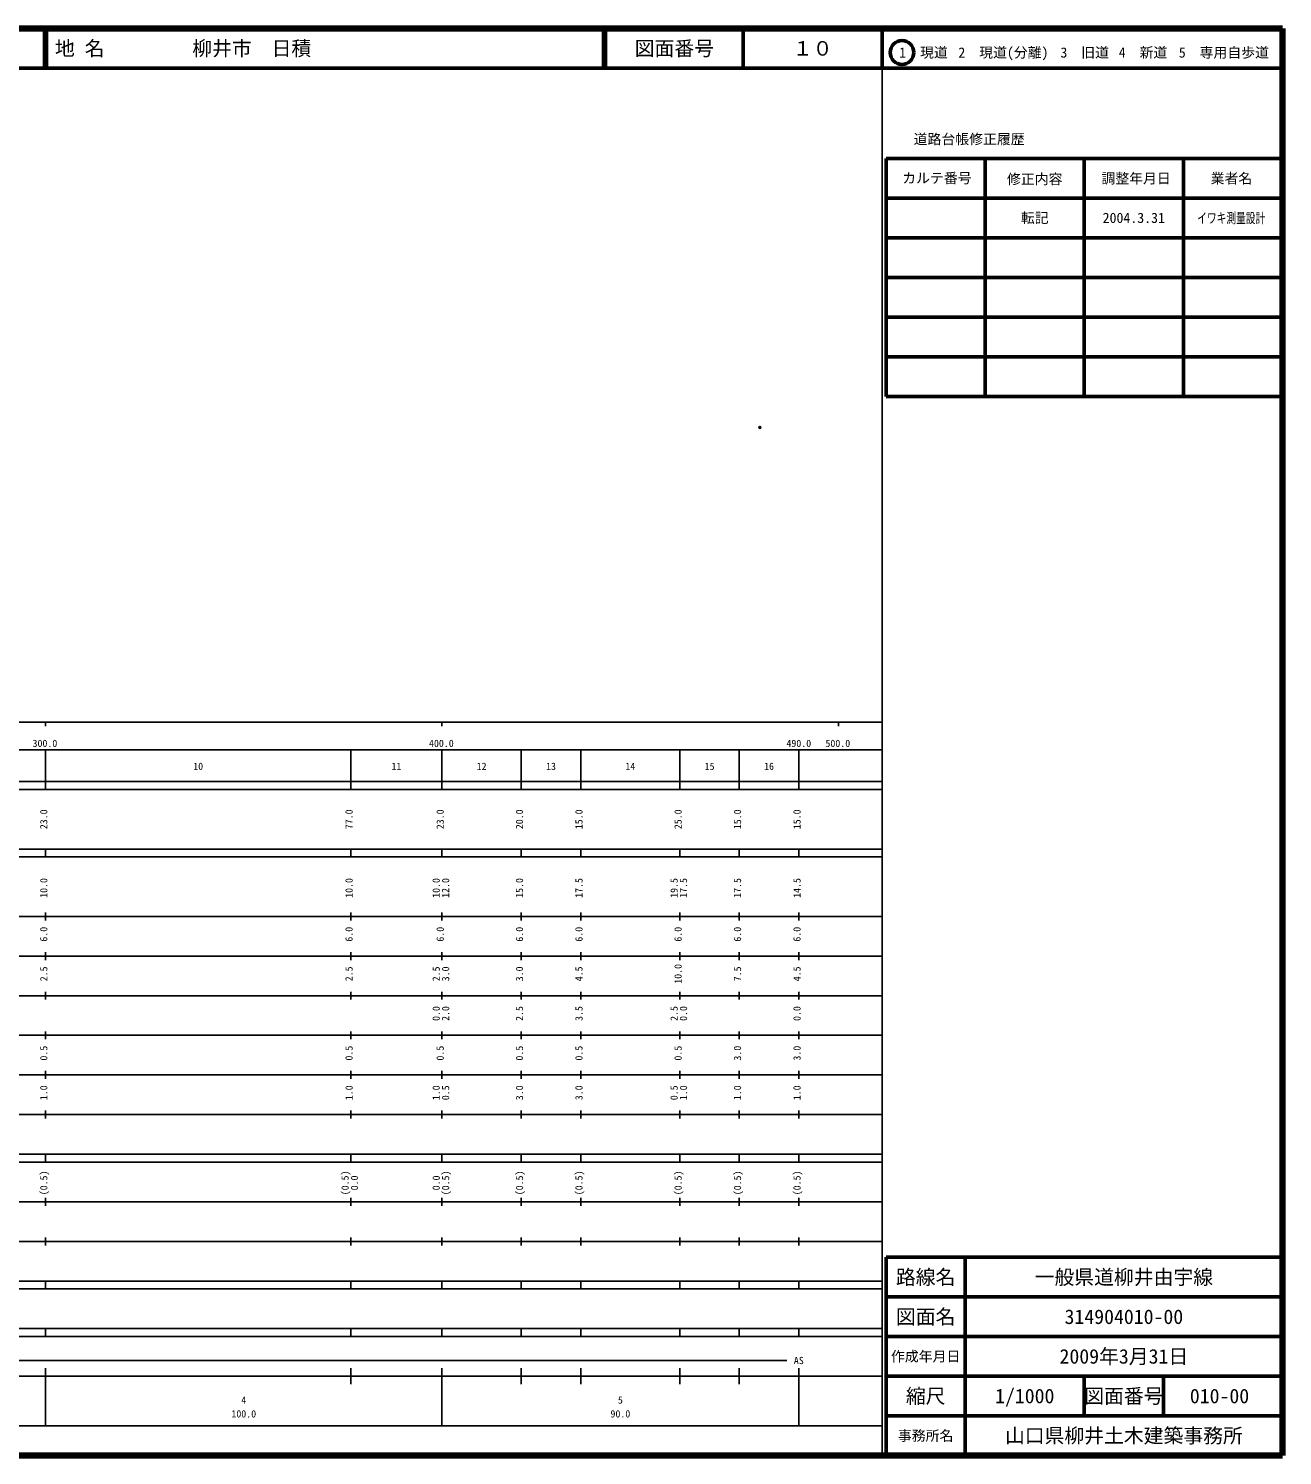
# Model space of a CAD drawing. Units: millimetres on the paper. Extents: x 40 to 680, y 20 to 380.
# Drawn here: x 363.7 to 680, y 20 to 380 of the extents above; entities that cross this region are included whole.
import ezdxf
from ezdxf.enums import TextEntityAlignment as Align

# ---------------------------------------------------------------- set-up
doc = ezdxf.new("R2010")
doc.units = ezdxf.units.MM
doc.header["$PDMODE"] = 32
doc.header["$PDSIZE"] = 0.5
doc.layers.add('M-OTRS', color=6, linetype='Continuous')
doc.layers.add('M-TTL-TXT', color=7, linetype='Continuous')
for name, color, linetype, lineweight in [('M-TTL', 2, 'Continuous', 140), ('M-TTL-BAND', 7, 'Continuous', 25), ('M-TTL-FRAM', 2, 'Continuous', 50), ('M-TTL-LINE', 7, 'Continuous', 50)]:
    doc.layers.add(name, color=color, linetype=linetype, lineweight=lineweight)
doc.styles.add('ＭＳ ゴシック', font='')
doc.styles.get('ＭＳ ゴシック').set_extended_font_data('MS Gothic')

msp = doc.modelspace()

# ---------------------------------------------------------------- linework, layer by layer
at = {"layer": 'M-OTRS'}
msp.add_point((548.197, 279.378), dxfattribs=at)
at = {"layer": 'M-TTL'}
for p, q in [((680, 380), (40, 380)), ((680, 20), (680, 380)), ((40, 20), (680, 20))]:
    msp.add_line(p, q, dxfattribs=at)
at = {"layer": 'M-TTL-BAND'}
for p, q in [((579, 20), (579, 370)), ((40, 205), (579, 205)), ((368, 205), (368, 204)), ((468, 205), (468, 204)), ((568, 205), (568, 204)), ((68, 198), (579, 198)), ((368, 188), (368, 198)), ((445, 188), (445, 198)), ((468, 188), (468, 198)), ((488, 188), (488, 198)), ((503, 188), (503, 198)), ((528, 188), (528, 198)), ((543, 188), (543, 198)), ((558, 188), (558, 198)), ((40, 190), (579, 190)), ((40, 188), (579, 188)), ((40, 173), (579, 173)), ((368, 171), (368, 173)), ((445, 171), (445, 173)), ((468, 171), (468, 173)), ((488, 171), (488, 173)), ((503, 171), (503, 173)), ((528, 171), (528, 173)), ((543, 171), (543, 173)), ((558, 171), (558, 173)), ((40, 171), (579, 171)), ((40, 156), (579, 156)), ((368, 155), (368, 157)), ((445, 155), (445, 157)), ((468, 155), (468, 157)), ((488, 155), (488, 157)), ((503, 155), (503, 157)), ((528, 155), (528, 157)), ((543, 155), (543, 157)), ((558, 155), (558, 157)), ((46, 146), (579, 146)), ((368, 145), (368, 147)), ((445, 145), (445, 147)), ((468, 145), (468, 147)), ((488, 145), (488, 147)), ((503, 145), (503, 147)), ((528, 145), (528, 147)), ((543, 145), (543, 147)), ((558, 145), (558, 147)), ((368, 135), (368, 137)), ((445, 135), (445, 137)), ((468, 135), (468, 137)), ((488, 135), (488, 137)), ((503, 135), (503, 137)), ((528, 135), (528, 137)), ((543, 135), (543, 137)), ((558, 135), (558, 137)), ((52, 136), (579, 136)), ((46, 126), (579, 126)), ((368, 125), (368, 127)), ((445, 125), (445, 127)), ((468, 125), (468, 127)), ((488, 125), (488, 127)), ((503, 125), (503, 127)), ((528, 125), (528, 127)), ((543, 125), (543, 127)), ((558, 125), (558, 127)), ((52, 116), (579, 116)), ((368, 115), (368, 117)), ((445, 115), (445, 117)), ((468, 115), (468, 117)), ((488, 115), (488, 117)), ((503, 115), (503, 117)), ((528, 115), (528, 117)), ((543, 115), (543, 117)), ((558, 115), (558, 117)), ((46, 106), (579, 106)), ((368, 105), (368, 107)), ((445, 105), (445, 107)), ((468, 105), (468, 107)), ((488, 105), (488, 107)), ((503, 105), (503, 107)), ((528, 105), (528, 107)), ((543, 105), (543, 107)), ((558, 105), (558, 107)), ((40, 96), (579, 96)), ((40, 94), (579, 94)), ((368, 94), (368, 96)), ((445, 94), (445, 96)), ((468, 94), (468, 96)), ((488, 94), (488, 96)), ((503, 94), (503, 96)), ((528, 94), (528, 96)), ((543, 94), (543, 96)), ((558, 94), (558, 96)), ((49, 84), (579, 84)), ((368, 83), (368, 85)), ((445, 83), (445, 85)), ((468, 83), (468, 85)), ((488, 83), (488, 85)), ((503, 83), (503, 85)), ((528, 83), (528, 85)), ((543, 83), (543, 85)), ((558, 83), (558, 85)), ((40, 74), (579, 74)), ((368, 73), (368, 75)), ((445, 73), (445, 75)), ((468, 73), (468, 75)), ((488, 73), (488, 75)), ((503, 73), (503, 75)), ((528, 73), (528, 75)), ((543, 73), (543, 75)), ((558, 73), (558, 75)), ((40, 64), (579, 64)), ((40, 62), (579, 62)), ((368, 62), (368, 64)), ((445, 62), (445, 64)), ((468, 62), (468, 64)), ((488, 62), (488, 64)), ((503, 62), (503, 64)), ((528, 62), (528, 64)), ((543, 62), (543, 64)), ((558, 62), (558, 64)), ((40, 52), (579, 52)), ((368, 50), (368, 52)), ((445, 50), (445, 52)), ((468, 50), (468, 52)), ((488, 50), (488, 52)), ((503, 50), (503, 52)), ((528, 50), (528, 52)), ((543, 50), (543, 52)), ((558, 50), (558, 52)), ((40, 50), (579, 50)), ((71, 44), (555, 44)), ((40, 40), (579, 40)), ((368, 27.5), (368, 42)), ((445, 38), (445, 42)), ((468, 27.5), (468, 42)), ((488, 38), (488, 42)), ((503, 38), (503, 42)), ((528, 38), (528, 42)), ((543, 38), (543, 42)), ((558, 27.5), (558, 42)), ((68, 27.5), (579, 27.5))]:
    msp.add_line(p, q, dxfattribs=at)
at = {"layer": 'M-TTL-FRAM'}
for p, q in [((580, 347.197), (580, 287.197)), ((580, 347.197), (680, 347.197)), ((580, 287.197), (680, 287.197)), ((680, 70), (580, 70)), ((580, 70), (580, 20))]:
    msp.add_line(p, q, dxfattribs=at)
at = {"layer": 'M-TTL-LINE'}
for p, q in [((367.75, 380), (367.75, 370)), ((368.25, 380), (368.25, 370)), ((508.747, 380), (508.747, 370)), ((509.247, 380), (509.247, 370)), ((543.997, 380), (543.997, 370)), ((579, 380), (579, 370)), ((40, 370), (680, 370)), ((605, 347.197), (605, 287.197)), ((630, 347.197), (630, 287.197)), ((655, 347.197), (655, 287.197)), ((580, 337.197), (680, 337.197)), ((580, 327.197), (680, 327.197)), ((580, 317.197), (680, 317.197)), ((580, 307.197), (680, 307.197)), ((580, 297.197), (680, 297.197)), ((600, 70), (600, 20)), ((680, 60), (580, 60)), ((680, 50), (580, 50)), ((680, 40), (580, 40)), ((630, 40), (630, 30)), ((650, 40), (650, 30)), ((680, 30), (580, 30))]:
    msp.add_line(p, q, dxfattribs=at)
msp.add_circle((584.031, 373.958), 3, dxfattribs=at)

# ---------------------------------------------------------------- texts
at = {"layer": 'M-TTL-BAND', "style": 'ＭＳ ゴシック'}
for s, p in [('300.0', (367.844, 198.195)), ('400.0', (467.844, 198.195)), ('490.0', (558, 198.195)), ('500.0', (567.844, 198.195)), ('10', (406.5, 192.405)), ('11', (456.5, 192.405)), ('12', (478, 192.405)), ('13', (495.5, 192.405)), ('14', (515.5, 192.405)), ('15', (535.5, 192.405)), ('16', (550.5, 192.405)), ('AS', (558, 42.5)), ('4', (418, 32.523)), ('5', (513, 32.523)), ('100.0', (418, 29.033)), ('90.0', (513, 29.033))]:
    msp.add_text(s, height=1.833, dxfattribs=at).set_placement(p, align=Align.BOTTOM_CENTER)
for s, p in [('23.0', (369, 180.5)), ('77.0', (446, 180.5)), ('23.0', (469, 180.5)), ('20.0', (489, 180.5)), ('15.0', (504, 180.5)), ('25.0', (529, 180.5)), ('15.0', (544, 180.5)), ('15.0', (559, 180.5)), ('10.0', (369, 163.174)), ('10.0', (446, 163.174)), ('10.0', (468, 163.174)), ('12.0', (470.37, 163.174)), ('15.0', (489, 163.174)), ('17.5', (504, 163.174)), ('19.5', (528, 163.174)), ('17.5', (530.37, 163.174)), ('17.5', (544, 163.174)), ('14.5', (559, 163.174)), ('6.0', (369, 151.5)), ('6.0', (446, 151.5)), ('6.0', (469, 151.5)), ('6.0', (489, 151.5)), ('6.0', (504, 151.5)), ('6.0', (529, 151.5)), ('6.0', (544, 151.5)), ('6.0', (559, 151.5)), ('2.5', (369, 141.5)), ('2.5', (446, 141.5)), ('2.5', (468, 141.5)), ('3.0', (470.37, 141.5)), ('3.0', (489, 141.5)), ('4.5', (504, 141.5)), ('10.0', (529, 141.5)), ('7.5', (544, 141.5)), ('4.5', (559, 141.5)), ('0.0', (468, 131.5)), ('2.0', (470.37, 131.5)), ('2.5', (489, 131.5)), ('3.5', (504, 131.5)), ('2.5', (528, 131.5)), ('0.0', (530.37, 131.5)), ('0.0', (559, 131.5)), ('0.5', (369, 121.5)), ('0.5', (446, 121.5)), ('0.5', (469, 121.5)), ('0.5', (489, 121.5)), ('0.5', (504, 121.5)), ('0.5', (529, 121.5)), ('3.0', (544, 121.5)), ('3.0', (559, 121.5)), ('1.0', (369, 111.5)), ('1.0', (446, 111.5)), ('1.0', (468, 111.5)), ('0.5', (470.37, 111.5)), ('3.0', (489, 111.5)), ('3.0', (504, 111.5)), ('0.5', (528, 111.5)), ('1.0', (530.37, 111.5)), ('1.0', (544, 111.5)), ('1.0', (559, 111.5)), ('(0.5)', (369, 88.764)), ('(0.5)', (445, 88.764)), ('0.0', (447.37, 88.764)), ('0.0', (468, 88.764)), ('(0.5)', (470.37, 88.764)), ('(0.5)', (489, 88.764)), ('(0.5)', (504, 88.764)), ('(0.5)', (529, 88.764)), ('(0.5)', (544, 88.764)), ('(0.5)', (559, 88.764))]:
    msp.add_text(s, height=1.833, rotation=90, dxfattribs=at).set_placement(p, align=Align.BOTTOM_CENTER)
at = {"layer": 'M-TTL-TXT', "style": 'ＭＳ ゴシック'}
for s, p in [('地 名', (370.38, 375)), ('柳井市\u3000日積', (405.024, 375))]:
    msp.add_text(s, height=3.666, dxfattribs=at).set_placement(p, align=Align.MIDDLE_LEFT)
for s, height, p in [('図面番号', 3.666, (526.622, 375)), ('１０', 3.666, (561.497, 375)), ('1\u3000現道', 2.566, (589.448, 373.958)), ('2\u3000現道(分離)', 2.566, (609.619, 373.958)), ('3\u3000旧道', 2.566, (630.121, 373.958)), ('4\u3000新道', 2.566, (644.824, 373.958)), ('5\u3000専用自歩道', 2.566, (665.228, 373.958)), ('道路台帳修正履歴', 2.566, (600.968, 352.113)), ('カルテ番号', 2.566, (592.839, 342.277)), ('修正内容', 2.566, (617.509, 342.023)), ('調整年月日', 2.566, (643.089, 342.197)), ('業者名', 2.566, (667.134, 342.197)), ('転記', 2.566, (617.5, 332.245)), ('2004.3.31', 2.566, (642.5, 332.245)), ('路線名', 3.666, (590, 65)), ('路線名', 3.666, (590, 65)), ('一般県道柳井由宇線', 3.666, (640, 65)), ('図面名', 3.666, (590, 55)), ('図面名', 3.666, (590, 55)), ('314904010-00', 3.666, (640, 55)), ('2009年3月31日', 3.666, (640, 45)), ('作成年月日', 2.566, (590, 45)), ('作成年月日', 2.566, (590, 45)), ('縮尺', 3.666, (590, 35)), ('縮尺', 3.666, (590, 35)), ('1/1000', 3.666, (615, 35)), ('図面番号', 3.666, (640, 35)), ('図面番号', 3.666, (640, 35)), ('010-00', 3.666, (664.125, 35)), ('事務所名', 2.566, (590, 25)), ('事務所名', 2.566, (590, 25)), ('山口県柳井土木建築事務所', 3.666, (640, 25))]:
    msp.add_text(s, height=height, dxfattribs=at).set_placement(p, align=Align.MIDDLE_CENTER)
at = {"layer": 'M-TTL-TXT', "style": 'ＭＳ ゴシック', "width": 0.7}
msp.add_text('イワキ測量設計', height=2.566, dxfattribs=at).set_placement((667.077, 332.189), align=Align.MIDDLE_CENTER)

doc.saveas('drawing.dxf')
